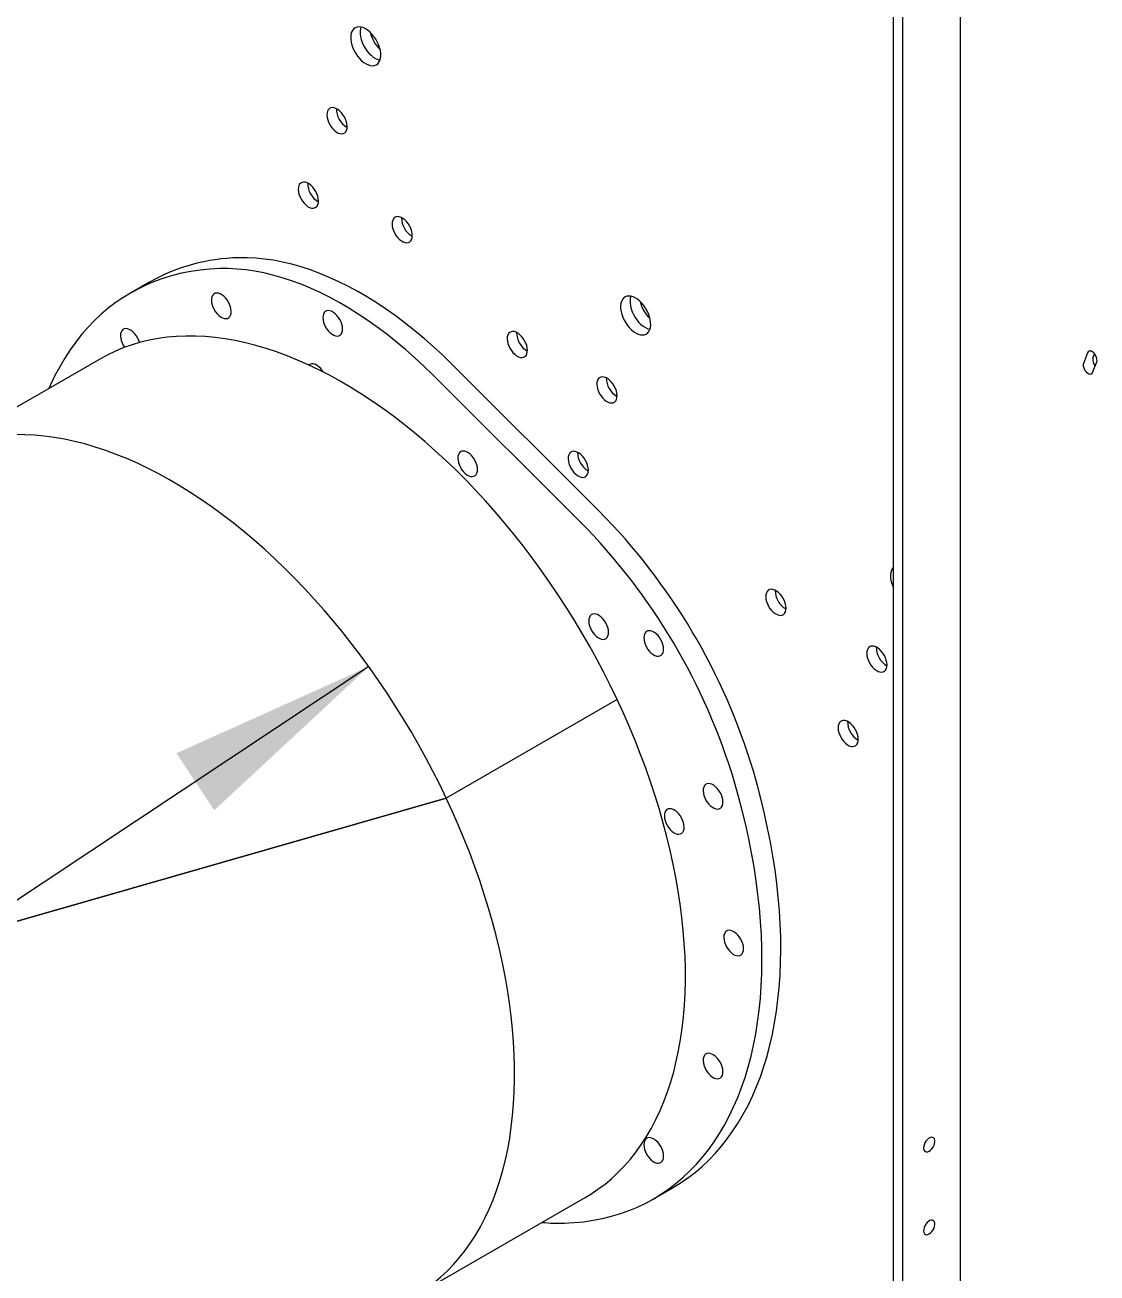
# Model space of a CAD drawing. Header units: millimetres. Extents: x 0 to 55611, y 0 to 32827.
# Drawn here: x 43126 to 43769, y 12575 to 13325 of the extents above; entities that cross this region are included whole.
import ezdxf

# ---------------------------------------------------------------- set-up
doc = ezdxf.new("R2010")
doc.units = ezdxf.units.MM
doc.header["$LTSCALE"] = 10
doc.linetypes.add('SLD-Continua', pattern=[0])
doc.layers.add('EQUIPO', color=30, linetype='SLD-Continua')
doc.styles.add('1', font='romans.shx', dxfattribs={"height": 125})
doc.dimstyles.new('50', dxfattribs={"dimscale": 0, "dimtxt": 125, "dimasz": 125, "dimexe": 125, "dimexo": 125, "dimgap": 50, "dimtad": 1, "dimdec": 0, "dimlfac": 49.861111, "dimzin": 1, "dimtxsty": '1', "dimcen": 2.5, "dimclrd": 1, "dimclre": 1, "dimadec": 0, "dimazin": 0, "dimtfac": 1, "dimtdec": 0, "dimtmove": 0, "dimatfit": 3, "dimfxl": 1, "dimtzin": 1, "dimarcsym": 0})

msp = doc.modelspace()

# ---------------------------------------------------------------- linework, layer by layer
at = {"layer": 'EQUIPO', "linetype": 'SLD-Continua', "lineweight": 25}
for p, q in [((43687.4, 12137.78), (43687.4, 13457.88)), ((43647.04, 12432.84), (43647.04, 13436.33)), ((43652.7, 12429.58), (43652.7, 13433.06)), ((43200.42, 13170.28), (43189.11, 13163.75)), ((43171.13, 13124.34), (43068.57, 13065.13)), ((43763.61, 13127.91), (43761.15, 13121.53)), ((43766.81, 13124.8), (43767.77, 13127.3)), ((43470.49, 13032.73), (43381.92, 13121.08)), ((43766.63, 13116.06), (43769.09, 13122.44)), ((43459.18, 13026.19), (43370.61, 13114.55)), ((43481.19, 12919.68), (43378.63, 12860.48)), ((43481.22, 12919.61), (43378.66, 12860.41)), ((43480.91, 12919.52), (43481.22, 12919.61)), ((43378.63, 12860.48), (42965.1, 12741.98)), ((42965.13, 12741.91), (43378.66, 12860.41)), ((43503.08, 12619.87), (43514.4, 12626.4)), ((43359.38, 12561.38), (43461.94, 12620.59))]:
    msp.add_line(p, q, dxfattribs=at)
at = {"layer": 'EQUIPO', "linetype": 'SLD-Continua', "lineweight": 25, "flags": 128}
for points in [[(43338.79, 13303.42), (43339.15, 13304.71), (43339.32, 13306.17), (43339.29, 13307.75), (43339.05, 13309.42), (43338.62, 13311.15), (43338, 13312.9), (43337.21, 13314.62), (43336.27, 13316.29), (43335.19, 13317.85), (43334, 13319.28), (43332.73, 13320.55), (43331.41, 13321.63), (43330.06, 13322.49), (43328.71, 13323.11), (43327.4, 13323.48), (43326.15, 13323.59), (43325, 13323.44), (43323.96, 13323.04), (43323.07, 13322.38), (43322.33, 13321.49), (43321.78, 13320.39), (43321.41, 13319.1), (43321.24, 13317.65), (43321.28, 13316.07), (43321.51, 13314.39), (43321.94, 13312.66), (43322.56, 13310.92), (43323.35, 13309.19), (43324.29, 13307.53), (43325.37, 13305.96), (43326.56, 13304.53), (43327.83, 13303.26), (43329.16, 13302.19), (43330.51, 13301.33), (43331.85, 13300.71), (43333.16, 13300.34), (43334.41, 13300.22), (43335.56, 13300.37), (43336.6, 13300.78), (43337.5, 13301.43), (43338.23, 13302.32), (43338.79, 13303.42)], [(43327.37, 13323.48), (43327.07, 13322.36), (43326.9, 13320.91), (43326.93, 13319.33), (43327.17, 13317.66), (43327.6, 13315.93), (43328.22, 13314.18), (43329, 13312.46), (43329.95, 13310.79), (43331.03, 13309.23), (43332.22, 13307.79), (43333.49, 13306.53), (43334.81, 13305.45), (43336.16, 13304.59), (43337.51, 13303.97), (43338.82, 13303.6), (43338.85, 13303.6)], [(43327.37, 13323.48), (43327.07, 13322.36), (43326.9, 13320.91), (43326.93, 13319.33), (43327.17, 13317.66), (43327.6, 13315.93), (43328.22, 13314.18), (43329, 13312.46), (43329.95, 13310.79), (43331.03, 13309.23), (43332.22, 13307.79), (43333.49, 13306.53), (43334.81, 13305.45), (43336.16, 13304.59), (43337.51, 13303.97), (43338.82, 13303.6), (43338.85, 13303.6)], [(43318.78, 13261.52), (43319.06, 13262.6), (43319.14, 13263.85), (43319.02, 13265.21), (43318.69, 13266.64), (43318.17, 13268.09), (43317.47, 13269.51), (43316.63, 13270.85), (43315.66, 13272.06), (43314.61, 13273.12), (43313.5, 13273.97), (43312.38, 13274.59), (43311.28, 13274.96), (43310.24, 13275.07), (43309.3, 13274.9), (43308.48, 13274.48), (43307.83, 13273.81), (43307.35, 13272.92), (43307.06, 13271.83), (43306.98, 13270.58), (43307.11, 13269.22), (43307.44, 13267.79), (43307.96, 13266.34), (43308.65, 13264.92), (43309.5, 13263.58), (43310.46, 13262.37), (43311.52, 13261.31), (43312.63, 13260.46), (43313.75, 13259.84), (43314.85, 13259.47), (43315.88, 13259.37), (43316.83, 13259.53), (43317.64, 13259.95), (43318.3, 13260.62), (43318.78, 13261.52)], [(43301.56, 13216.82), (43301.84, 13217.91), (43301.92, 13219.16), (43301.8, 13220.52), (43301.47, 13221.95), (43300.95, 13223.4), (43300.25, 13224.82), (43299.41, 13226.16), (43298.44, 13227.37), (43297.39, 13228.43), (43296.28, 13229.28), (43295.16, 13229.9), (43294.06, 13230.27), (43293.02, 13230.37), (43292.08, 13230.21), (43291.27, 13229.79), (43290.61, 13229.12), (43290.13, 13228.23), (43289.84, 13227.14), (43289.76, 13225.89), (43289.89, 13224.53), (43290.22, 13223.1), (43290.74, 13221.65), (43291.43, 13220.23), (43292.28, 13218.89), (43293.24, 13217.68), (43294.3, 13216.62), (43295.41, 13215.77), (43296.53, 13215.15), (43297.63, 13214.78), (43298.66, 13214.68), (43299.61, 13214.84), (43300.42, 13215.26), (43301.08, 13215.93), (43301.56, 13216.82)], [(43357.88, 13196.09), (43358.17, 13197.18), (43358.25, 13198.42), (43358.12, 13199.78), (43357.79, 13201.21), (43357.27, 13202.66), (43356.58, 13204.08), (43355.73, 13205.42), (43354.77, 13206.64), (43353.71, 13207.69), (43352.61, 13208.54), (43351.48, 13209.16), (43350.39, 13209.53), (43349.35, 13209.64), (43348.41, 13209.48), (43347.59, 13209.05), (43346.93, 13208.38), (43346.45, 13207.49), (43346.17, 13206.4), (43346.09, 13205.15), (43346.22, 13203.79), (43346.54, 13202.36), (43347.07, 13200.91), (43347.76, 13199.5), (43348.6, 13198.16), (43349.57, 13196.94), (43350.63, 13195.89), (43351.73, 13195.04), (43352.85, 13194.41), (43353.95, 13194.04), (43354.99, 13193.94), (43355.93, 13194.1), (43356.75, 13194.52), (43357.4, 13195.19), (43357.88, 13196.09)], [(43381.92, 13121.08), (43376.49, 13126.37), (43371, 13131.47), (43365.44, 13136.37), (43359.84, 13141.07), (43354.2, 13145.55), (43348.52, 13149.82), (43342.82, 13153.86), (43337.09, 13157.68), (43331.35, 13161.26), (43325.61, 13164.61), (43319.87, 13167.71), (43314.14, 13170.57), (43308.43, 13173.17), (43302.75, 13175.53), (43297.09, 13177.63), (43291.48, 13179.47), (43285.91, 13181.04), (43280.4, 13182.36), (43274.96, 13183.41), (43269.58, 13184.19), (43264.28, 13184.7), (43259.06, 13184.95), (43253.93, 13184.92)], [(43242.62, 13178.39), (43236.76, 13178.08), (43230.99, 13177.51), (43225.34, 13176.68), (43219.79, 13175.59), (43214.35, 13174.25), (43209.04, 13172.65), (43203.85, 13170.79), (43198.78, 13168.69), (43193.85, 13166.33), (43189.06, 13163.72), (43184.41, 13160.87), (43179.91, 13157.78), (43175.56, 13154.44), (43171.36, 13150.87), (43167.32, 13147.06), (43163.44, 13143.02), (43159.73, 13138.76), (43156.18, 13134.27), (43152.81, 13129.56), (43149.61, 13124.64), (43146.59, 13119.51), (43143.75, 13114.17), (43141.09, 13108.63), (43140.11, 13106.43)], [(43370.61, 13114.55), (43365.18, 13119.84), (43359.68, 13124.94), (43354.13, 13129.84), (43348.53, 13134.53), (43342.89, 13139.02), (43337.21, 13143.28), (43331.5, 13147.33), (43325.78, 13151.14), (43320.04, 13154.73), (43314.3, 13158.07), (43308.56, 13161.18), (43302.83, 13164.04), (43297.12, 13166.64), (43291.43, 13169), (43285.78, 13171.1), (43280.17, 13172.93), (43274.6, 13174.51), (43269.09, 13175.83), (43263.64, 13176.87), (43258.26, 13177.66), (43252.96, 13178.17), (43247.74, 13178.42), (43242.62, 13178.39)], [(43237.98, 13161.64), (43237.7, 13160.57), (43237.63, 13159.36), (43237.75, 13158.03), (43238.07, 13156.63), (43238.58, 13155.22), (43239.26, 13153.83), (43240.08, 13152.52), (43241.03, 13151.33), (43242.06, 13150.3), (43243.14, 13149.47), (43244.23, 13148.86), (43245.31, 13148.5), (43246.32, 13148.4), (43247.24, 13148.56), (43248.04, 13148.97), (43248.68, 13149.62), (43249.15, 13150.5), (43249.43, 13151.56), (43249.51, 13152.78), (43249.38, 13154.11), (43249.06, 13155.51), (43248.55, 13156.92), (43247.87, 13158.31), (43247.05, 13159.62), (43246.1, 13160.81), (43245.07, 13161.83), (43243.99, 13162.67), (43242.9, 13163.27), (43241.82, 13163.63), (43240.81, 13163.74), (43239.89, 13163.58), (43239.09, 13163.17), (43238.45, 13162.51), (43237.98, 13161.64)], [(43500.81, 13141.79), (43501.18, 13143.08), (43501.34, 13144.54), (43501.31, 13146.12), (43501.08, 13147.79), (43500.64, 13149.52), (43500.03, 13151.27), (43499.24, 13152.99), (43498.29, 13154.65), (43497.21, 13156.22), (43496.03, 13157.65), (43494.76, 13158.92), (43493.43, 13160), (43492.08, 13160.85), (43490.73, 13161.48), (43489.42, 13161.85), (43488.17, 13161.96), (43487.02, 13161.81), (43485.98, 13161.41), (43485.09, 13160.75), (43484.36, 13159.86), (43483.8, 13158.76), (43483.43, 13157.47), (43483.26, 13156.01), (43483.3, 13154.43), (43483.53, 13152.76), (43483.96, 13151.03), (43484.58, 13149.28), (43485.37, 13147.56), (43486.32, 13145.9), (43487.39, 13144.33), (43488.58, 13142.9), (43489.85, 13141.63), (43491.18, 13140.55), (43492.53, 13139.7), (43493.88, 13139.07), (43495.19, 13138.7), (43496.43, 13138.59), (43497.59, 13138.74), (43498.62, 13139.14), (43499.52, 13139.8), (43500.25, 13140.69), (43500.81, 13141.79)], [(43489.39, 13161.85), (43489.09, 13160.73), (43488.92, 13159.28), (43488.95, 13157.7), (43489.19, 13156.03), (43489.62, 13154.3), (43490.24, 13152.55), (43491.03, 13150.83), (43491.97, 13149.16), (43493.05, 13147.6), (43494.24, 13146.16), (43495.51, 13144.89), (43496.84, 13143.82), (43498.19, 13142.96), (43499.53, 13142.34), (43500.84, 13141.97), (43500.87, 13141.96)], [(43489.39, 13161.85), (43489.09, 13160.73), (43488.92, 13159.28), (43488.95, 13157.7), (43489.19, 13156.03), (43489.62, 13154.3), (43490.24, 13152.55), (43491.03, 13150.83), (43491.97, 13149.16), (43493.05, 13147.6), (43494.24, 13146.16), (43495.51, 13144.89), (43496.84, 13143.82), (43498.19, 13142.96), (43499.53, 13142.34), (43500.84, 13141.97), (43500.87, 13141.96)], [(43304.9, 13151.13), (43304.63, 13150.07), (43304.55, 13148.85), (43304.67, 13147.52), (43304.99, 13146.13), (43305.5, 13144.71), (43306.18, 13143.32), (43307, 13142.01), (43307.95, 13140.83), (43308.98, 13139.8), (43310.06, 13138.97), (43311.16, 13138.36), (43312.23, 13138), (43313.24, 13137.89), (43314.16, 13138.05), (43314.96, 13138.46), (43315.6, 13139.12), (43316.07, 13139.99), (43316.35, 13141.06), (43316.43, 13142.27), (43316.3, 13143.6), (43315.98, 13145), (43315.47, 13146.42), (43314.79, 13147.8), (43313.97, 13149.11), (43313.03, 13150.3), (43311.99, 13151.33), (43310.91, 13152.16), (43309.82, 13152.77), (43308.74, 13153.13), (43307.73, 13153.23), (43306.81, 13153.07), (43306.01, 13152.66), (43305.37, 13152.01), (43304.9, 13151.13)], [(43481.19, 12919.68), (43477.27, 12927.81), (43473.19, 12935.88), (43468.95, 12943.89), (43464.57, 12951.84), (43460.05, 12959.7), (43455.38, 12967.48), (43450.59, 12975.17), (43445.66, 12982.75), (43440.6, 12990.23), (43435.42, 12997.6), (43430.13, 13004.84), (43424.73, 13011.95), (43419.22, 13018.93), (43413.61, 13025.77), (43407.91, 13032.46), (43402.12, 13038.99), (43396.25, 13045.36), (43390.29, 13051.56), (43384.27, 13057.58), (43378.18, 13063.43), (43372.03, 13069.09), (43365.83, 13074.56), (43359.57, 13079.83), (43353.28, 13084.9), (43346.95, 13089.77), (43340.59, 13094.42), (43334.21, 13098.85), (43327.81, 13103.07), (43321.4, 13107.06), (43314.98, 13110.83), (43308.57, 13114.36), (43302.16, 13117.65), (43295.77, 13120.71), (43289.4, 13123.53), (43283.06, 13126.1), (43276.74, 13128.42), (43270.47, 13130.5), (43264.24, 13132.32), (43258.06, 13133.89), (43251.94, 13135.21), (43245.88, 13136.27), (43239.89, 13137.07), (43233.98, 13137.62), (43228.14, 13137.91), (43222.39, 13137.94), (43216.73, 13137.71), (43211.17, 13137.23), (43205.72, 13136.48), (43200.37, 13135.48), (43195.13, 13134.23), (43190.01, 13132.71), (43185.02, 13130.95), (43180.15, 13128.93), (43175.41, 13126.67), (43171.13, 13124.34)], [(43183.43, 13140.27), (43183.15, 13139.21), (43183.07, 13137.99), (43183.19, 13136.66), (43183.52, 13135.26), (43184.02, 13133.85), (43184.7, 13132.46), (43185.53, 13131.15), (43185.53, 13131.15)], [(43194.53, 13134.06), (43194.51, 13134.14), (43194, 13135.55), (43193.32, 13136.94), (43192.49, 13138.25), (43191.55, 13139.44), (43190.52, 13140.47), (43189.44, 13141.3), (43188.34, 13141.9), (43187.27, 13142.27), (43186.25, 13142.37), (43185.33, 13142.21), (43184.54, 13141.8), (43183.9, 13141.14), (43183.43, 13140.27)], [(43426.99, 13127.15), (43427.27, 13128.24), (43427.35, 13129.48), (43427.23, 13130.84), (43426.9, 13132.27), (43426.38, 13133.72), (43425.68, 13135.14), (43424.84, 13136.48), (43423.87, 13137.7), (43422.82, 13138.75), (43421.71, 13139.6), (43420.59, 13140.22), (43419.49, 13140.59), (43418.45, 13140.7), (43417.51, 13140.54), (43416.7, 13140.12), (43416.04, 13139.45), (43415.56, 13138.55), (43415.27, 13137.46), (43415.19, 13136.22), (43415.32, 13134.85), (43415.65, 13133.43), (43416.17, 13131.98), (43416.86, 13130.56), (43417.71, 13129.22), (43418.68, 13128), (43419.73, 13126.95), (43420.84, 13126.1), (43421.96, 13125.48), (43423.06, 13125.11), (43424.1, 13125), (43425.04, 13125.16), (43425.85, 13125.58), (43426.51, 13126.25), (43426.99, 13127.15)], [(43769.09, 13122.44), (43769.26, 13123.2), (43769.22, 13124.1), (43768.99, 13125.07), (43768.58, 13126.05), (43768.02, 13126.97), (43767.35, 13127.76), (43766.6, 13128.38), (43765.84, 13128.78), (43765.12, 13128.94), (43764.48, 13128.84), (43763.96, 13128.49), (43763.61, 13127.91)], [(43304.71, 13116.37), (43304.19, 13117.16), (43303.25, 13118.35), (43302.22, 13119.38), (43301.13, 13120.21), (43300.04, 13120.82), (43298.96, 13121.18), (43297.95, 13121.28), (43297.03, 13121.13), (43296.24, 13120.71), (43296.07, 13120.57)], [(43761.15, 13121.53), (43760.99, 13120.77), (43761.02, 13119.87), (43761.25, 13118.9), (43761.66, 13117.92), (43762.22, 13117), (43762.9, 13116.21), (43763.64, 13115.59), (43764.4, 13115.19), (43765.13, 13115.03), (43765.77, 13115.14), (43766.28, 13115.49), (43766.63, 13116.06)], [(43480.8, 13099.88), (43481.08, 13100.97), (43481.16, 13102.22), (43481.04, 13103.58), (43480.71, 13105.01), (43480.19, 13106.46), (43479.49, 13107.88), (43478.65, 13109.22), (43477.68, 13110.43), (43476.63, 13111.49), (43475.52, 13112.34), (43474.4, 13112.96), (43473.3, 13113.33), (43472.26, 13113.43), (43471.32, 13113.27), (43470.51, 13112.85), (43469.85, 13112.18), (43469.37, 13111.28), (43469.09, 13110.2), (43469, 13108.95), (43469.13, 13107.59), (43469.46, 13106.16), (43469.98, 13104.71), (43470.68, 13103.29), (43471.52, 13101.95), (43472.49, 13100.74), (43473.54, 13099.68), (43474.65, 13098.83), (43475.77, 13098.21), (43476.87, 13097.84), (43477.91, 13097.73), (43478.85, 13097.9), (43479.66, 13098.32), (43480.32, 13098.99), (43480.8, 13099.88)], [(43378.63, 12860.48), (43374.71, 12868.6), (43370.63, 12876.68), (43366.4, 12884.69), (43362.01, 12892.63), (43357.49, 12900.49), (43352.83, 12908.27), (43348.03, 12915.96), (43343.1, 12923.55), (43338.04, 12931.03), (43332.86, 12938.39), (43327.57, 12945.63), (43322.17, 12952.75), (43316.66, 12959.73), (43311.05, 12966.56), (43305.35, 12973.25), (43299.56, 12979.78), (43293.69, 12986.15), (43287.73, 12992.35), (43281.71, 12998.38), (43275.62, 13004.22), (43269.47, 13009.88), (43263.27, 13015.35), (43257.02, 13020.63), (43250.72, 13025.7), (43244.39, 13030.56), (43238.03, 13035.21), (43231.65, 13039.65), (43225.25, 13043.86), (43218.84, 13047.86), (43212.43, 13051.62), (43206.01, 13055.15), (43199.61, 13058.45), (43193.21, 13061.5), (43186.84, 13064.32), (43180.5, 13066.89), (43174.18, 13069.21), (43167.91, 13071.29), (43161.68, 13073.11), (43155.5, 13074.69), (43149.38, 13076), (43143.32, 13077.06), (43137.33, 13077.87), (43131.42, 13078.42), (43125.58, 13078.7), (43119.83, 13078.73), (43114.18, 13078.51), (43108.62, 13078.02), (43103.16, 13077.28), (43097.81, 13076.28), (43092.57, 13075.02), (43087.45, 13073.51), (43082.46, 13071.74), (43077.59, 13069.73), (43072.85, 13067.46), (43068.26, 13064.95), (43063.8, 13062.19), (43059.49, 13059.19), (43055.33, 13055.95)], [(43385.9, 13066.78), (43385.62, 13065.72), (43385.54, 13064.5), (43385.67, 13063.17), (43385.99, 13061.77), (43386.5, 13060.36), (43387.17, 13058.97), (43388, 13057.66), (43388.94, 13056.47), (43389.97, 13055.45), (43391.06, 13054.61), (43392.15, 13054.01), (43393.22, 13053.65), (43394.24, 13053.54), (43395.16, 13053.7), (43395.95, 13054.11), (43396.6, 13054.77), (43397.06, 13055.64), (43397.34, 13056.7), (43397.42, 13057.92), (43397.3, 13059.25), (43396.98, 13060.65), (43396.47, 13062.06), (43395.79, 13063.45), (43394.96, 13064.76), (43394.02, 13065.95), (43392.99, 13066.98), (43391.91, 13067.81), (43390.81, 13068.41), (43389.74, 13068.78), (43388.72, 13068.88), (43387.8, 13068.72), (43387.01, 13068.31), (43386.37, 13067.65), (43385.9, 13066.78)], [(43463.58, 13055.19), (43463.86, 13056.28), (43463.95, 13057.53), (43463.82, 13058.89), (43463.49, 13060.32), (43462.97, 13061.77), (43462.27, 13063.18), (43461.43, 13064.52), (43460.46, 13065.74), (43459.41, 13066.79), (43458.3, 13067.65), (43457.18, 13068.27), (43456.08, 13068.64), (43455.04, 13068.74), (43454.1, 13068.58), (43453.29, 13068.16), (43452.63, 13067.49), (43452.15, 13066.59), (43451.87, 13065.5), (43451.79, 13064.26), (43451.91, 13062.9), (43452.24, 13061.47), (43452.76, 13060.02), (43453.46, 13058.6), (43454.3, 13057.26), (43455.27, 13056.04), (43456.32, 13054.99), (43457.43, 13054.14), (43458.55, 13053.52), (43459.65, 13053.15), (43460.69, 13053.04), (43461.63, 13053.2), (43462.44, 13053.63), (43463.1, 13054.3), (43463.58, 13055.19)], [(43647.04, 12999.05), (43646.38, 12998.23), (43645.82, 12997.13), (43645.46, 12995.84), (43645.29, 12994.38), (43645.32, 12992.8), (43645.56, 12991.13), (43645.99, 12989.4), (43646.6, 12987.65), (43647.04, 12986.65)], [(43582.21, 12972.31), (43582.49, 12973.39), (43582.57, 12974.64), (43582.45, 12976), (43582.12, 12977.43), (43581.6, 12978.88), (43580.9, 12980.3), (43580.06, 12981.64), (43579.09, 12982.85), (43578.04, 12983.91), (43576.93, 12984.76), (43575.81, 12985.38), (43574.71, 12985.75), (43573.67, 12985.86), (43572.73, 12985.69), (43571.91, 12985.27), (43571.26, 12984.6), (43570.78, 12983.71), (43570.49, 12982.62), (43570.41, 12981.37), (43570.54, 12980.01), (43570.87, 12978.58), (43571.39, 12977.13), (43572.08, 12975.71), (43572.93, 12974.37), (43573.89, 12973.16), (43574.95, 12972.1), (43576.06, 12971.25), (43577.18, 12970.63), (43578.28, 12970.26), (43579.31, 12970.16), (43580.26, 12970.32), (43581.07, 12970.74), (43581.73, 12971.41), (43582.21, 12972.31)], [(43464.51, 12968.99), (43464.23, 12967.92), (43464.15, 12966.71), (43464.28, 12965.38), (43464.6, 12963.98), (43465.11, 12962.56), (43465.79, 12961.18), (43466.61, 12959.87), (43467.56, 12958.68), (43468.59, 12957.65), (43469.67, 12956.82), (43470.76, 12956.21), (43471.84, 12955.85), (43472.85, 12955.75), (43473.77, 12955.91), (43474.57, 12956.32), (43475.21, 12956.97), (43475.68, 12957.85), (43475.96, 12958.91), (43476.03, 12960.13), (43475.91, 12961.46), (43475.59, 12962.85), (43475.08, 12964.27), (43474.4, 12965.66), (43473.58, 12966.97), (43472.63, 12968.15), (43471.6, 12969.18), (43470.52, 12970.01), (43469.43, 12970.62), (43468.35, 12970.98), (43467.34, 12971.09), (43466.42, 12970.93), (43465.62, 12970.52), (43464.98, 12969.86), (43464.51, 12968.99)], [(43497.6, 12958.91), (43497.32, 12957.84), (43497.24, 12956.62), (43497.36, 12955.29), (43497.68, 12953.9), (43498.19, 12952.48), (43498.87, 12951.1), (43499.7, 12949.79), (43500.64, 12948.6), (43501.67, 12947.57), (43502.75, 12946.74), (43503.85, 12946.13), (43504.92, 12945.77), (43505.94, 12945.67), (43506.86, 12945.82), (43507.65, 12946.24), (43508.29, 12946.89), (43508.76, 12947.77), (43509.04, 12948.83), (43509.12, 12950.05), (43509, 12951.38), (43508.67, 12952.77), (43508.16, 12954.19), (43507.49, 12955.57), (43506.66, 12956.88), (43505.72, 12958.07), (43504.69, 12959.1), (43503.61, 12959.93), (43502.51, 12960.54), (43501.44, 12960.9), (43500.42, 12961), (43499.5, 12960.85), (43498.71, 12960.43), (43498.06, 12959.78), (43497.6, 12958.91)], [(43642.82, 12938.25), (43643.11, 12939.34), (43643.19, 12940.59), (43643.06, 12941.95), (43642.73, 12943.38), (43642.21, 12944.82), (43641.52, 12946.24), (43640.67, 12947.58), (43639.71, 12948.8), (43638.65, 12949.85), (43637.54, 12950.7), (43636.42, 12951.33), (43635.32, 12951.7), (43634.29, 12951.8), (43633.34, 12951.64), (43632.53, 12951.22), (43631.87, 12950.55), (43631.39, 12949.65), (43631.11, 12948.56), (43631.03, 12947.32), (43631.15, 12945.96), (43631.48, 12944.53), (43632, 12943.08), (43632.7, 12941.66), (43633.54, 12940.32), (43634.51, 12939.1), (43635.56, 12938.05), (43636.67, 12937.2), (43637.79, 12936.58), (43638.89, 12936.21), (43639.93, 12936.1), (43640.87, 12936.26), (43641.68, 12936.69), (43642.34, 12937.36), (43642.82, 12938.25)], [(43461.94, 12620.59), (43465.34, 12622.65), (43469.7, 12625.57), (43473.91, 12628.74), (43477.96, 12632.14), (43481.85, 12635.78), (43485.59, 12639.65), (43489.16, 12643.74), (43492.56, 12648.06), (43495.79, 12652.59), (43498.85, 12657.34), (43501.73, 12662.3), (43504.43, 12667.46), (43506.94, 12672.83), (43509.27, 12678.38), (43511.42, 12684.13), (43513.37, 12690.06), (43515.13, 12696.16), (43516.7, 12702.44), (43518.08, 12708.89), (43519.25, 12715.49), (43520.23, 12722.24), (43521.02, 12729.14), (43521.6, 12736.19), (43521.98, 12743.36), (43522.17, 12750.66), (43522.15, 12758.08), (43521.93, 12765.61), (43521.52, 12773.24), (43520.9, 12780.97), (43520.09, 12788.79), (43519.07, 12796.69), (43517.86, 12804.66), (43516.46, 12812.7), (43514.86, 12820.8), (43513.06, 12828.95), (43511.08, 12837.14), (43508.9, 12845.36), (43506.54, 12853.62), (43503.99, 12861.89), (43501.27, 12870.17), (43498.36, 12878.45), (43495.27, 12886.73), (43492.01, 12894.99), (43488.58, 12903.23), (43484.98, 12911.44), (43481.22, 12919.61)], [(43625.6, 12893.56), (43625.89, 12894.65), (43625.97, 12895.9), (43625.84, 12897.26), (43625.51, 12898.69), (43624.99, 12900.13), (43624.3, 12901.55), (43623.45, 12902.89), (43622.49, 12904.11), (43621.43, 12905.16), (43620.32, 12906.01), (43619.2, 12906.63), (43618.1, 12907), (43617.07, 12907.11), (43616.12, 12906.95), (43615.31, 12906.53), (43614.65, 12905.86), (43614.17, 12904.96), (43613.89, 12903.87), (43613.81, 12902.63), (43613.93, 12901.27), (43614.26, 12899.84), (43614.78, 12898.39), (43615.48, 12896.97), (43616.32, 12895.63), (43617.29, 12894.41), (43618.34, 12893.36), (43619.45, 12892.51), (43620.57, 12891.89), (43621.67, 12891.52), (43622.71, 12891.41), (43623.65, 12891.57), (43624.47, 12892), (43625.12, 12892.67), (43625.6, 12893.56)], [(43514.4, 12626.4), (43514.44, 12626.43), (43519.09, 12629.28), (43523.59, 12632.37), (43527.95, 12635.71), (43532.14, 12639.28), (43536.19, 12643.09), (43540.06, 12647.13), (43543.78, 12651.39), (43547.32, 12655.88), (43550.7, 12660.59), (43553.89, 12665.51), (43556.92, 12670.65), (43559.76, 12675.98), (43562.41, 12681.53), (43564.88, 12687.26), (43567.17, 12693.19), (43569.26, 12699.3), (43571.16, 12705.6), (43572.87, 12712.07), (43574.39, 12718.7), (43575.71, 12725.5), (43576.83, 12732.46), (43577.75, 12739.56), (43578.47, 12746.81), (43578.99, 12754.2), (43579.32, 12761.71), (43579.44, 12769.35), (43579.36, 12777.11), (43579.08, 12784.98), (43578.6, 12792.94), (43577.92, 12801.01), (43577.04, 12809.16), (43575.96, 12817.39), (43574.68, 12825.7), (43573.21, 12834.07), (43571.54, 12842.5), (43569.68, 12850.98), (43567.63, 12859.51), (43565.38, 12868.06), (43562.95, 12876.65)], [(43449.57, 12605.23), (43455.43, 12605.54), (43461.2, 12606.11), (43466.85, 12606.94), (43472.4, 12608.03), (43477.84, 12609.37), (43483.15, 12610.97), (43488.34, 12612.83), (43493.41, 12614.93), (43498.34, 12617.29), (43503.13, 12619.9), (43507.78, 12622.75), (43512.28, 12625.84), (43516.63, 12629.18), (43520.83, 12632.75), (43524.87, 12636.56), (43528.75, 12640.6), (43532.46, 12644.86), (43536.01, 12649.35), (43539.38, 12654.06), (43542.58, 12658.98), (43545.6, 12664.11), (43548.44, 12669.45), (43551.1, 12674.99), (43553.57, 12680.73), (43555.85, 12686.66), (43557.95, 12692.77), (43559.85, 12699.07), (43561.56, 12705.53), (43563.07, 12712.17), (43564.39, 12718.97), (43565.51, 12725.92), (43566.44, 12733.03), (43567.16, 12740.28), (43567.68, 12747.66), (43568, 12755.18), (43568.13, 12762.82), (43568.05, 12770.58), (43567.77, 12778.44), (43567.29, 12786.41), (43566.6, 12794.48), (43565.72, 12802.63), (43564.65, 12810.86), (43563.37, 12819.17), (43561.9, 12827.54), (43560.23, 12835.97), (43558.37, 12844.45), (43556.31, 12852.97), (43554.07, 12861.53), (43551.64, 12870.12)], [(43533.2, 12867.13), (43532.93, 12866.07), (43532.85, 12864.85), (43532.97, 12863.52), (43533.29, 12862.12), (43533.8, 12860.71), (43534.48, 12859.32), (43535.3, 12858.01), (43536.25, 12856.82), (43537.28, 12855.79), (43538.36, 12854.96), (43539.46, 12854.36), (43540.53, 12853.99), (43541.54, 12853.89), (43542.46, 12854.05), (43543.26, 12854.46), (43543.9, 12855.12), (43544.37, 12855.99), (43544.65, 12857.05), (43544.73, 12858.27), (43544.6, 12859.6), (43544.28, 12861), (43543.77, 12862.41), (43543.09, 12863.8), (43542.27, 12865.11), (43541.33, 12866.3), (43540.3, 12867.32), (43539.21, 12868.16), (43538.12, 12868.76), (43537.04, 12869.12), (43536.03, 12869.23), (43535.11, 12869.07), (43534.31, 12868.66), (43533.67, 12868), (43533.2, 12867.13)], [(43294.71, 12548.24), (43300.57, 12547.87), (43306.35, 12547.76), (43312.04, 12547.91), (43317.63, 12548.31), (43323.12, 12548.98), (43328.5, 12549.9), (43333.77, 12551.08), (43338.93, 12552.51), (43343.96, 12554.19), (43348.87, 12556.13), (43353.65, 12558.32), (43358.29, 12560.76), (43362.79, 12563.44), (43367.14, 12566.37), (43371.35, 12569.53), (43375.4, 12572.94), (43379.3, 12576.57), (43383.03, 12580.44), (43386.6, 12584.54), (43390, 12588.85), (43393.23, 12593.39), (43396.29, 12598.14), (43399.17, 12603.09), (43401.87, 12608.26), (43404.38, 12613.62), (43406.72, 12619.18), (43408.86, 12624.92), (43410.81, 12630.85), (43412.57, 12636.96), (43414.14, 12643.24), (43415.52, 12649.68), (43416.69, 12656.28), (43417.67, 12663.04), (43418.46, 12669.94), (43419.04, 12676.98), (43419.42, 12684.15), (43419.61, 12691.45), (43419.59, 12698.87), (43419.37, 12706.4), (43418.96, 12714.03), (43418.34, 12721.76), (43417.53, 12729.58), (43416.51, 12737.48), (43415.3, 12745.46), (43413.9, 12753.5), (43412.3, 12761.59), (43410.5, 12769.74), (43408.52, 12777.93), (43406.34, 12786.16), (43403.98, 12794.41), (43401.44, 12802.68), (43398.71, 12810.96), (43395.8, 12819.24), (43392.71, 12827.52), (43389.45, 12835.78), (43386.02, 12844.02), (43382.43, 12852.23), (43378.66, 12860.41)], [(43509.9, 12852.01), (43509.62, 12850.94), (43509.54, 12849.72), (43509.67, 12848.4), (43509.99, 12847), (43510.5, 12845.58), (43511.17, 12844.2), (43512, 12842.89), (43512.94, 12841.7), (43513.97, 12840.67), (43515.06, 12839.84), (43516.15, 12839.23), (43517.22, 12838.87), (43518.24, 12838.77), (43519.16, 12838.92), (43519.95, 12839.34), (43520.6, 12839.99), (43521.06, 12840.87), (43521.34, 12841.93), (43521.42, 12843.15), (43521.3, 12844.48), (43520.98, 12845.87), (43520.47, 12847.29), (43519.79, 12848.67), (43518.96, 12849.98), (43518.02, 12851.17), (43516.99, 12852.2), (43515.91, 12853.03), (43514.81, 12853.64), (43513.74, 12854), (43512.72, 12854.11), (43511.8, 12853.95), (43511.01, 12853.53), (43510.37, 12852.88), (43509.9, 12852.01)], [(43545.57, 12779), (43545.29, 12777.94), (43545.21, 12776.72), (43545.34, 12775.39), (43545.66, 12773.99), (43546.17, 12772.58), (43546.85, 12771.19), (43547.67, 12769.88), (43548.61, 12768.69), (43549.65, 12767.67), (43550.73, 12766.84), (43551.82, 12766.23), (43552.9, 12765.87), (43553.91, 12765.76), (43554.83, 12765.92), (43555.63, 12766.33), (43556.27, 12766.99), (43556.74, 12767.86), (43557.01, 12768.93), (43557.09, 12770.14), (43556.97, 12771.47), (43556.65, 12772.87), (43556.14, 12774.28), (43555.46, 12775.67), (43554.64, 12776.98), (43553.69, 12778.17), (43552.66, 12779.2), (43551.58, 12780.03), (43550.48, 12780.64), (43549.41, 12781), (43548.4, 12781.1), (43547.48, 12780.94), (43546.68, 12780.53), (43546.04, 12779.88), (43545.57, 12779)], [(43533.2, 12705.15), (43532.93, 12704.09), (43532.85, 12702.87), (43532.97, 12701.54), (43533.29, 12700.15), (43533.8, 12698.73), (43534.48, 12697.34), (43535.3, 12696.03), (43536.25, 12694.84), (43537.28, 12693.82), (43538.36, 12692.99), (43539.46, 12692.38), (43540.53, 12692.02), (43541.54, 12691.91), (43542.46, 12692.07), (43543.26, 12692.48), (43543.9, 12693.14), (43544.37, 12694.01), (43544.65, 12695.08), (43544.73, 12696.29), (43544.6, 12697.62), (43544.28, 12699.02), (43543.77, 12700.43), (43543.09, 12701.82), (43542.27, 12703.13), (43541.33, 12704.32), (43540.3, 12705.35), (43539.21, 12706.18), (43538.12, 12706.79), (43537.04, 12707.15), (43536.03, 12707.25), (43535.11, 12707.09), (43534.31, 12706.68), (43533.67, 12706.03), (43533.2, 12705.15)], [(43497.6, 12654.49), (43497.32, 12653.42), (43497.24, 12652.21), (43497.36, 12650.88), (43497.68, 12649.48), (43498.19, 12648.07), (43498.87, 12646.68), (43499.7, 12645.37), (43500.64, 12644.18), (43501.67, 12643.15), (43502.75, 12642.32), (43503.85, 12641.72), (43504.92, 12641.35), (43505.94, 12641.25), (43506.86, 12641.41), (43507.65, 12641.82), (43508.29, 12642.47), (43508.76, 12643.35), (43509.04, 12644.41), (43509.12, 12645.63), (43509, 12646.96), (43508.67, 12648.36), (43508.16, 12649.77), (43507.49, 12651.16), (43506.66, 12652.47), (43505.72, 12653.66), (43504.69, 12654.68), (43503.61, 12655.52), (43502.51, 12656.12), (43501.44, 12656.48), (43500.42, 12656.59), (43499.5, 12656.43), (43498.71, 12656.02), (43498.06, 12655.36), (43497.6, 12654.49)], [(43668.54, 12648.51), (43669.38, 12649.12), (43670.17, 12649.94), (43670.86, 12650.91), (43671.4, 12651.98), (43671.76, 12653.08), (43671.92, 12654.14), (43671.87, 12655.09), (43671.61, 12655.87), (43671.15, 12656.44), (43670.53, 12656.75), (43669.79, 12656.79), (43668.96, 12656.56), (43668.11, 12656.07), (43667.29, 12655.35), (43666.54, 12654.45), (43665.92, 12653.42), (43665.46, 12652.33), (43665.2, 12651.24), (43665.15, 12650.23), (43665.31, 12649.35), (43665.67, 12648.68), (43666.21, 12648.23), (43666.9, 12648.05), (43667.69, 12648.15), (43668.54, 12648.51)], [(43668.54, 12598.73), (43669.38, 12599.34), (43670.17, 12600.16), (43670.86, 12601.14), (43671.4, 12602.21), (43671.76, 12603.31), (43671.92, 12604.36), (43671.87, 12605.31), (43671.61, 12606.09), (43671.15, 12606.66), (43670.53, 12606.98), (43669.79, 12607.02), (43668.96, 12606.79), (43668.11, 12606.3), (43667.29, 12605.58), (43666.54, 12604.67), (43665.92, 12603.64), (43665.46, 12602.55), (43665.2, 12601.46), (43665.15, 12600.45), (43665.31, 12599.58), (43665.67, 12598.9), (43666.21, 12598.45), (43666.9, 12598.27), (43667.69, 12598.37), (43668.54, 12598.73)]]:
    msp.add_lwpolyline(points, dxfattribs=at)
at = {"layer": 'EQUIPO', "linetype": 'SLD-Continua', "lineweight": 25}
for centre, radius, start, end in [((43353.44, 13325.27), 21.07, 193.48902, 226.50561), ((43325.42, 13274.35), 12.76, 179.49998, 240.49464), ((43308.2, 13229.66), 12.76, 179.49998, 240.49464), ((43364.52, 13208.92), 12.76, 179.49998, 240.49464), ((43256.12, 13071.84), 113.11, 91.10936, 119.50124), ((43515.46, 13163.64), 21.07, 193.48902, 226.50561), ((43433.63, 13139.98), 12.76, 179.49998, 240.49464), ((43772.16, 13123.65), 5.48, 167.85696, 222.55357), ((43487.44, 13112.72), 12.76, 179.49998, 240.49464), ((43470.22, 13068.02), 12.76, 179.49998, 240.49464), ((43192.65, 12762.89), 374.66, 16.63146, 44.65136), ((43203.96, 12769.42), 374.66, 16.63146, 44.65136), ((43588.85, 12985.14), 12.76, 179.49998, 240.49464), ((43649.46, 12951.08), 12.76, 179.49998, 240.49464), ((43632.24, 12906.39), 12.76, 179.49998, 240.49464), ((43446.59, 12707.7), 102.52, 264.17008, 271.66902)]:
    msp.add_arc(centre, radius, start, end, dxfattribs=at)

# ---------------------------------------------------------------- leaders
msp.add_leader([(43332.13, 12939.41), (41197.86, 11522.27)], dimstyle='50', override={"dimscale": 1, "dimlfac": 1})

doc.saveas('drawing.dxf')
